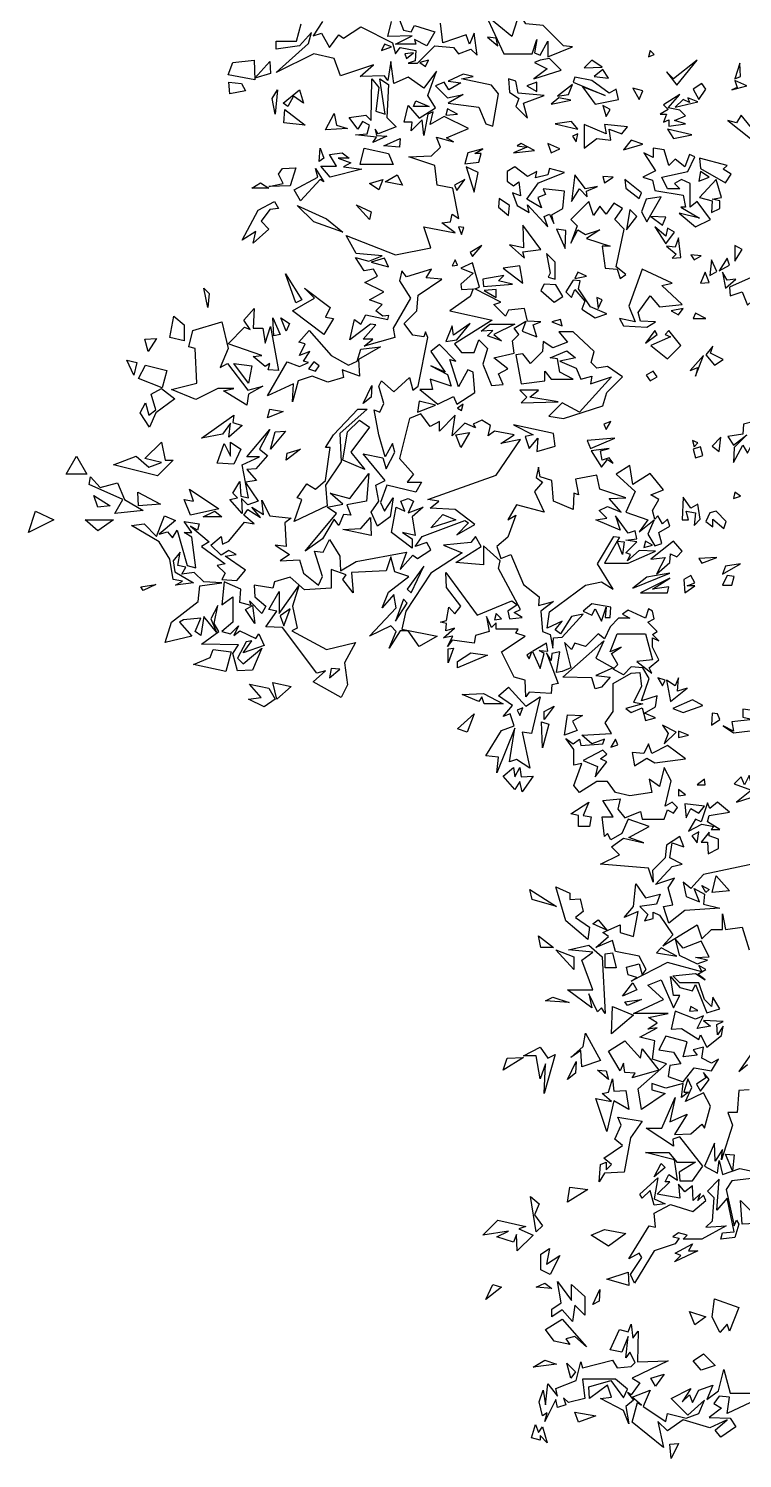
# Model space of a CAD drawing. Header units: millimetres. Extents: x -1920 to 1916, y -1858 to 1858.
# Drawn here: x -1920 to -1067, y -1539 to 168 of the extents above; entities that cross this region are included whole.
import ezdxf

# ---------------------------------------------------------------- set-up
doc = ezdxf.new("R2010")
doc.units = ezdxf.units.MM
doc.layers.add('ALMOND-DRAW-PROFILE', color=7, linetype='Continuous', lineweight=25)

msp = doc.modelspace()

# ---------------------------------------------------------------- linework, layer by layer
at = {"layer": 'ALMOND-DRAW-PROFILE'}
for points in [[(-1299.1, 134.4), (-1270, 146.6), (-1280.4, 147.5), (-1304.8, 171.9), (-1325.4, 173.8), (-1334.8, 188.8), (-1341.4, 184.1), (-1335.8, 178.5), (-1342.3, 158.8), (-1373.3, 184.1), (-1351.7, 138.2), (-1317.9, 138.2), (-1312.3, 155.1), (-1315.1, 139.1), (-1308.5, 136.3), (-1299.1, 153.2)], [(-1359.2, 147.5), (-1361.1, 156.9), (-1371.4, 157.9)], [(-1498.1, 141.9), (-1485.9, 146.6), (-1494.4, 149.4)], [(-1468.1, 132.5), (-1459.7, 139.1), (-1470, 138.2)], [(-1179, 134.4), (-1172.4, 137.2), (-1177.1, 141.9)], [(-1649.3, 107.2), (-1681.2, 112.8), (-1675.6, 127.8), (-1650.2, 130.6)], [(-1649.3, 109.1), (-1631.4, 128.8), (-1630.5, 114.7)], [(-1445.6, 123.1), (-1441.8, 130.6), (-1452.1, 127.8)], [(-1316, 108.1), (-1283.2, 118.4), (-1297.3, 132.5), (-1308.5, 130.6), (-1315.1, 127.8), (-1300.1, 120.3)], [(-1256, 121.3), (-1234.4, 122.2), (-1246.6, 130.6)], [(-1145.2, 100.6), (-1120.8, 130.6), (-1149, 108.1), (-1157.4, 116.6)], [(-1075.7, 108.1), (-1069.2, 110.9), (-1070.1, 126.9)], [(-1679.3, 90.3), (-1680.3, 104.4), (-1665.2, 102.5), (-1660.5, 94)], [(-1508.5, 32.1), (-1503.8, 38.7), (-1529.1, 41.5), (-1515, 42.4), (-1512.2, 52.7), (-1520.7, 57.4), (-1526.3, 48), (-1536.6, 62.1), (-1516.9, 64.9), (-1510.3, 58.4), (-1509.4, 108.1), (-1501, 97.8), (-1504.7, 69.6), (-1493.5, 65.9), (-1500, 108.1), (-1489.7, 101.5), (-1491.6, 62.1), (-1480.3, 50.9), (-1501.9, 42.4), (-1505.7, 48), (-1503.8, 40.5), (-1491.6, 39.6)], [(-1364.9, 51.8), (-1358.3, 90.3), (-1366.7, 100.6), (-1402.4, 108.1), (-1388.3, 110.9), (-1400.5, 113.7), (-1418.4, 105.3), (-1403.3, 103.4), (-1417.4, 95), (-1423.1, 104.4), (-1433.4, 99.7), (-1419.3, 85.6), (-1400.5, 89.3), (-1418.4, 79), (-1381.7, 74.3), (-1373.3, 54.6)], [(-1323.5, 61.2), (-1328.2, 79), (-1303.8, 88.4), (-1334.8, 91.2), (-1337.6, 105.3), (-1346.1, 108.1), (-1345.1, 92.2), (-1333.9, 84.6), (-1337.6, 75.3)], [(-1312.3, 93.1), (-1312.3, 104.4), (-1324.5, 99.7)], [(-1242.8, 78.1), (-1214.7, 83.7), (-1217.5, 95.9), (-1225.9, 91.2), (-1246.6, 106.2), (-1267.2, 110), (-1269.1, 104.4), (-1230.6, 88.4), (-1257.8, 98.7)], [(-1243.8, 110.9), (-1226.9, 109.1), (-1233.4, 119.4)], [(-1118.9, 83.7), (-1110.5, 95.9), (-1115.2, 102.5), (-1125.5, 95.9)], [(-1079.5, 95), (-1061.7, 99.7), (-1075.7, 106.2), (-1072.9, 97.8)], [(-1624.9, 65.9), (-1628.6, 84.6), (-1622.1, 95)], [(-1609.8, 75.3), (-1615.5, 79), (-1595.8, 95), (-1591.1, 79), (-1603.3, 87.5)], [(-1295.4, 78.1), (-1271.9, 82.8), (-1286, 85.6)], [(-1287.9, 87.5), (-1274.7, 89.3), (-1270, 101.5)], [(-1190.3, 83.7), (-1185.6, 94), (-1197.8, 96.9)], [(-1154.6, 51.8), (-1134.9, 54.6), (-1148, 58.4), (-1134.9, 64), (-1141.4, 70.6), (-1155.5, 73.4), (-1141.4, 89.3), (-1161.2, 77.1), (-1155.5, 71.5), (-1164.9, 65.9), (-1157.4, 65.9), (-1161.2, 56.5), (-1154.6, 59.3)], [(-1147.1, 74.3), (-1119.9, 80.9), (-1132.1, 85.6), (-1130.2, 80), (-1137.7, 83.7)], [(-1589.2, 52.7), (-1614.5, 55.5), (-1613.6, 71.5)], [(-1459.7, 75.3), (-1456.8, 81.8), (-1440.9, 75.3)], [(-1421.2, 64.9), (-1407.1, 65.9), (-1419.3, 72.4)], [(-1229.7, 63.1), (-1225, 71.5), (-1233.4, 76.2)], [(-1538.5, 49), (-1564.8, 47.1), (-1554.5, 66.8), (-1551.7, 52.7)], [(-1263.5, 48), (-1271, 57.4), (-1290.7, 54.6)], [(-1256, 25.5), (-1240.9, 36.8), (-1224, 34.9), (-1225.9, 48), (-1210.9, 42.4), (-1204.3, 50.9), (-1231.6, 53.7), (-1229.7, 42.4), (-1256, 53.7)], [(-1057, 36.8), (-1052.3, 45.2), (-1068.2, 64.9), (-1073.9, 55.5), (-1084.2, 58.4)], [(-1476.6, 26.5), (-1495.3, 28.3), (-1475.6, 36.8)], [(-1265.4, 33), (-1263.5, 42.4), (-1270, 39.6)], [(-1209, 23.6), (-1185.6, 30.2), (-1199.6, 34.9)], [(-1149, 36.8), (-1127.4, 41.5), (-1156.5, 48)], [(-1572.3, 9.6), (-1571.4, 25.5), (-1566.7, 13.3)], [(-1559.2, -9.2), (-1570.4, 3.9), (-1551.7, 3.9), (-1560.1, 18), (-1545.1, 19.9), (-1536.6, 13.3), (-1549.8, 13.3), (-1534.8, 7.7), (-1543.2, 3), (-1521.6, 0.2)], [(-1484.1, 5.8), (-1523.5, 5.8), (-1518.8, 25.5), (-1489.7, 18.9)], [(-1398.6, 6.7), (-1381.7, 8.6), (-1378.9, 18.9), (-1386.4, 18.9), (-1377.1, 24.6), (-1394.9, 19.9)], [(-1340.4, 19.9), (-1315.1, 22.7), (-1331.1, 31.1), (-1335.8, 28.3), (-1324.5, 26.5)], [(-1295.4, 19.9), (-1285.1, 24.6), (-1299.1, 31.1)], [(-1122.7, -68.4), (-1104.8, -59.9), (-1120.8, -38.3), (-1129.2, -44.9), (-1129.2, -16.7), (-1139.6, -12), (-1148, -16.7), (-1141.4, -23.3), (-1156.5, -23.3), (-1163, -9.2), (-1132.1, -2.6), (-1123.6, 15.2), (-1130.2, 18), (-1135.8, 3), (-1147.1, 12.4), (-1154.6, 4.9), (-1160.2, 23.6), (-1173.4, 25.5), (-1173.4, 14.2), (-1184.6, 19.9), (-1170.5, -1.7), (-1185.6, -9.2), (-1174.3, -13), (-1171.5, -25.2), (-1137.7, -30.8), (-1134.9, -44.9), (-1140.5, -44.9), (-1118, -58), (-1142.4, -52.4)], [(-1632.4, -20.5), (-1615.5, -16.7), (-1621.1, -5.5), (-1616.4, 1.1), (-1600.5, 2), (-1607, -19.5)], [(-1594.8, -37.4), (-1602.3, -24.2), (-1574.2, -9.2), (-1577, 1.1), (-1566.7, -14.9), (-1571.4, -12)], [(-1387.4, -27.1), (-1382.7, -3.6), (-1396.8, 3)], [(-1292.2, -64.6), (-1294.5, -54.3), (-1281.3, -46.8), (-1279.4, -26.1), (-1304.8, -23.3), (-1302, -29.9), (-1311.3, -33.6), (-1306.7, -45.8), (-1324.5, -35.5), (-1310.4, -15.8), (-1279.4, -3.6), (-1297.3, 1.1), (-1299.1, -6.4), (-1314.2, -10.2), (-1312.3, -2.6), (-1323.5, -8.3), (-1338.6, 3), (-1348, -2.6), (-1348, -13.9), (-1340.4, -19.5), (-1333.9, -14.9), (-1332, -31.7), (-1341.4, -28), (-1335.8, -43), (-1321.7, -51.5), (-1323.5, -42.1), (-1299.1, -68.4), (-1303.8, -56.2), (-1297.3, -53.3)], [(-1087, -15.8), (-1080.4, -5.5), (-1089.8, 0.2), (-1085.1, 4.9), (-1118, 13.3), (-1117, 1.1)], [(-1653, -22.4), (-1642.7, -15.8), (-1632.4, -22.4)], [(-1501, -24.2), (-1512.2, -16.7), (-1496.3, -12)], [(-1472.8, -18.6), (-1493.5, -14.9), (-1479.4, -6.4)], [(-1408, -25.2), (-1398.6, -12), (-1410.8, -18.6)], [(-1271, -38.3), (-1261.6, -23.3), (-1252.2, -32.7), (-1253.1, -26.1), (-1240, -20.5), (-1254.1, -23.3), (-1267.2, -6.4)], [(-1231.6, -15.8), (-1221.2, -9.2), (-1233.4, -8.3)], [(-1190.3, -34.6), (-1187.4, -28), (-1207.2, -12), (-1206.2, -22.4)], [(-1118.9, -13.9), (-1106.7, -9.2), (-1117, -2.6)], [(-1103.9, -51.5), (-1093.6, -46.8), (-1093.6, -37.4), (-1103, -35.5), (-1091.7, -33.6), (-1098.3, -12), (-1118, -33.6), (-1103, -37.4)], [(-1180.9, -62.7), (-1164, -32.7), (-1181.8, -35.5), (-1187.4, -50.5)], [(-1651.2, -88.1), (-1648.3, -74), (-1664.3, -84.3), (-1645.5, -48.6), (-1625.8, -38.3), (-1621.1, -46.8), (-1631.4, -47.7), (-1641.8, -61.8), (-1632.4, -71.2)], [(-1544.1, -74.9), (-1578.9, -62.7), (-1598.6, -43), (-1563.9, -59)], [(-1512.2, -59.9), (-1528.2, -42.1), (-1510.3, -50.5)], [(-1346.1, -55.2), (-1345.1, -43), (-1357.3, -34.6), (-1358.3, -44.9)], [(-1212.8, -130.3), (-1206.2, -125.6), (-1217.5, -116.2), (-1208.1, -71.2), (-1219.4, -59.9), (-1210, -46.8), (-1220.3, -40.2), (-1229.7, -53.3), (-1237.2, -44), (-1244.7, -55.2), (-1250.3, -38.3), (-1271.9, -59.9), (-1264.4, -67.4), (-1271.9, -88.1), (-1263.5, -72.1), (-1254.1, -77.7), (-1237.2, -72.1), (-1253.1, -82.4), (-1225, -91.8), (-1234.4, -91.8), (-1230.6, -118.1), (-1216.5, -119)], [(-1205.3, -72.1), (-1193.1, -56.2), (-1201.5, -47.7)], [(-1327.3, -105.9), (-1329.2, -98.4), (-1307.6, -95.6), (-1329.2, -66.5), (-1328.2, -93.7), (-1345.1, -89.9)], [(-1162.1, -66.5), (-1158.3, -57.1), (-1176.2, -56.2)], [(-1402.4, -77.7), (-1399.6, -69.3), (-1406.2, -68.4)], [(-1289.1, -71.4), (-1278.5, -94.6), (-1277.6, -73.1)], [(-1158.3, -89), (-1148, -74.9), (-1156.5, -70.2), (-1158.3, -79.6), (-1171.5, -68.4)], [(-1150.8, -105.9), (-1140.5, -105), (-1143.3, -81.5), (-1147.1, -92.8), (-1157.4, -91.8), (-1146.1, -101.2)], [(-1389.3, -104), (-1378, -90.9), (-1392.1, -99.3)], [(-1298.9, -128.5), (-1290.7, -131.2), (-1290.7, -110.6), (-1301, -100.3), (-1296.3, -123.7)], [(-1124.5, -107.8), (-1116.1, -103.1), (-1128.3, -102.1)], [(-1075.7, -109.7), (-1067.3, -95.6), (-1075.7, -90.9)], [(-1510.3, -110.6), (-1489.7, -116.2), (-1494.4, -105.9)], [(-1366.7, -258), (-1352.6, -257), (-1358.3, -243.9), (-1347, -238.3), (-1363.9, -225.1), (-1339.5, -219.5), (-1341.4, -204.5), (-1333.9, -197), (-1339.5, -189.4), (-1325.4, -181), (-1330.1, -193.2), (-1312.3, -199.8), (-1317, -185.7), (-1307.6, -181.9), (-1323.5, -181), (-1327.3, -166), (-1346.1, -167.9), (-1349.8, -175.4), (-1363.9, -161.3), (-1355.5, -158.5), (-1386.4, -142.5), (-1380.8, -140.6), (-1389.3, -111.5), (-1403.3, -118.1), (-1388.3, -123.7), (-1403.3, -136.9), (-1402.4, -143.5), (-1388.3, -142.5), (-1392.1, -151.9), (-1416.5, -168.8), (-1365.8, -180.1), (-1410.8, -208.2), (-1402.4, -218.5), (-1387.4, -218.5), (-1381.7, -203.5), (-1371.4, -213.9), (-1377.1, -232.6)], [(-1413.7, -115.3), (-1407.1, -114.4), (-1409.9, -107.8)], [(-1329.2, -135.9), (-1332.9, -115.3), (-1352.6, -118.1)], [(-1180.9, -188.5), (-1170.5, -181.9), (-1188.4, -181), (-1191.2, -170.7), (-1177.1, -151), (-1165.8, -164.1), (-1138.6, -161.3), (-1163, -138.8), (-1150.8, -135.9), (-1186.5, -119), (-1202.5, -163.2), (-1194.9, -181.9), (-1213.7, -178.2), (-1209, -186.6)], [(-1105.8, -126.6), (-1097.3, -121.9), (-1103.9, -107.8)], [(-1094.5, -120.9), (-1082.3, -114.4), (-1085.1, -105.9)], [(-1060.7, -162.2), (-1036.3, -139.7), (-1036.3, -145.3), (-1014.7, -131.2), (-1027.9, -127.5), (-1020.4, -121.9), (-1025, -117.2), (-1045.7, -135.9), (-1041.9, -122.8), (-1082.3, -140.6), (-1081.4, -151), (-1067.3, -146.3)], [(-1600.5, -159.4), (-1612.7, -124.7), (-1593, -155.7)], [(-1376.1, -139.7), (-1341.4, -136.9), (-1358.3, -133.1), (-1351.7, -126.6), (-1377.1, -131.2)], [(-1242.8, -177.2), (-1228.7, -172.6), (-1248.5, -164.1), (-1262.5, -142.5), (-1260.7, -133.1), (-1269.1, -132.2), (-1277.6, -146.3), (-1271, -152.8), (-1267.2, -143.5), (-1255, -157.5), (-1258.8, -166.9)], [(-1267.2, -130.3), (-1253.1, -127.5), (-1263.5, -122.8)], [(-1117, -135.9), (-1106.7, -135), (-1111.4, -122.8)], [(-1087, -141.6), (-1074.8, -131.2), (-1085.1, -132.2), (-1090.8, -122.8)], [(-1705.6, -165), (-1710.3, -141.6), (-1703.7, -148.1)], [(-1566.7, -197), (-1604.2, -168.8), (-1577.9, -153.8), (-1590.1, -141.6), (-1559.2, -165), (-1564.8, -176.3), (-1555.4, -178.2)], [(-1361.1, -152.8), (-1361.1, -143.5), (-1375.2, -144.4)], [(-1303.5, -136.9), (-1307.6, -144.4), (-1291.6, -158.5), (-1281.3, -151.9), (-1289.8, -137.8)], [(-1239.1, -166), (-1234.4, -155.7), (-1240.9, -152.8)], [(-1621.1, -240.1), (-1633.3, -239.2), (-1631.4, -231.7), (-1637.1, -235.4), (-1651.2, -223.2), (-1640.8, -222.3), (-1681.2, -208.2), (-1661.5, -188.5), (-1654.9, -191.3), (-1662.4, -180.1), (-1650.2, -166), (-1651.2, -189.4), (-1639.9, -189.4), (-1637.1, -207.3), (-1630.5, -187.6)], [(-1143.3, -173.5), (-1137.7, -166), (-1151.8, -168.8)], [(-1733.8, -204.5), (-1750.7, -200.7), (-1746, -175.4), (-1733.8, -185.7)], [(-1658.7, -281.4), (-1686.8, -264.5), (-1674.6, -261.7), (-1693.4, -261.7), (-1719.7, -274.9), (-1748.8, -262.7), (-1718.7, -255.2), (-1720.6, -213.9), (-1728.1, -212), (-1723.4, -192.3), (-1688.7, -181.9), (-1681.2, -213.9), (-1690.6, -236.4), (-1682.1, -231.7), (-1657.7, -263.6), (-1639.9, -258.9), (-1656.8, -268.3)], [(-1626.7, -198.8), (-1627.7, -177.2), (-1619.2, -197)], [(-1611.7, -193.2), (-1618.3, -177.2), (-1608, -183.8)], [(-1421.2, -205.4), (-1408, -203.5), (-1392.1, -183.8), (-1411.8, -197.9), (-1413.7, -186.6)], [(-1354.5, -204.5), (-1371.4, -198.8), (-1364.9, -192.3), (-1378.9, -193.2), (-1368.6, -184.8), (-1338.6, -184.8), (-1363.9, -197)], [(-1282.2, -186.6), (-1284.1, -179.1), (-1294.5, -181.9)], [(-1125.5, -178.2), (-1110.5, -178.2), (-1122.7, -171.6)], [(-1776.9, -217.6), (-1780.7, -202.6), (-1766.6, -201.7)], [(-1604.2, -277.7), (-1603.3, -256.1), (-1634.3, -270.2), (-1610.8, -229.8), (-1595.8, -235.4), (-1585.4, -230.7), (-1591.1, -228.9), (-1583.6, -217.6), (-1595.8, -222.3), (-1589.2, -208.2), (-1596.7, -206.3), (-1584.5, -192.3), (-1558.2, -222.3), (-1537.6, -233.6), (-1527.2, -228.9), (-1522.6, -214.8), (-1499.1, -212), (-1525.4, -227), (-1524.4, -246.7), (-1545.1, -239.2), (-1543.2, -248.6), (-1562, -254.2), (-1580.7, -246.7), (-1597.6, -252.3)], [(-1280.4, -297.4), (-1233.4, -282.4), (-1228.7, -266.4), (-1210, -247.6), (-1227.8, -235.4), (-1240.9, -237.3), (-1247.5, -230.7), (-1243.8, -217.6), (-1269.1, -194.1), (-1286, -194.1), (-1275.7, -206.3), (-1293.5, -212.9), (-1304.8, -205.4), (-1305.7, -217.6), (-1319.8, -231.7), (-1329.2, -220.4), (-1337.6, -221.4), (-1331.1, -256.1), (-1302.9, -252.3), (-1302.9, -241.1), (-1295.4, -250.5), (-1269.1, -250.5), (-1285.1, -242), (-1287.9, -226.1), (-1296.3, -225.1), (-1276.6, -216.7), (-1266.3, -225.1), (-1285.1, -228.9), (-1265.4, -237.3), (-1259.7, -250.5), (-1246.6, -246.7), (-1248.5, -256.1), (-1223.1, -247.6), (-1261.6, -289.9), (-1282.2, -278.6), (-1298.2, -294.6)], [(-1182.7, -207.3), (-1168.7, -197), (-1171.5, -192.3)], [(-1156.5, -226.1), (-1140.5, -210.1), (-1154.6, -192.3), (-1159.3, -197), (-1152.7, -199.8), (-1176.2, -210.1)], [(-1430.6, -280.5), (-1411.8, -271.1), (-1408, -280.5), (-1386.4, -266.4), (-1388.3, -242), (-1394.9, -239.2), (-1406.2, -259.8), (-1416.5, -227), (-1409, -228.9), (-1428.7, -209.2), (-1439, -217.6), (-1422.1, -242), (-1439, -234.5), (-1419.3, -244.8), (-1414.6, -258.9), (-1439.9, -250.5), (-1437.1, -262.7), (-1452.1, -262.7)], [(-1100.1, -233.6), (-1089.8, -227), (-1104.8, -219.5), (-1102, -211), (-1110.5, -221.4)], [(-1793.8, -245.8), (-1802.3, -227.9), (-1790.1, -230.7)], [(-1760, -260.8), (-1788.2, -249.5), (-1779.8, -233.6), (-1754.4, -240.1)], [(-1656.8, -255.2), (-1674.6, -231.7), (-1653, -234.5)], [(-1577, -241.1), (-1572.3, -234.5), (-1578.9, -229.8), (-1585.4, -238.3)], [(-1122.7, -246.7), (-1113.3, -222.3), (-1129.2, -240.1), (-1119.9, -236.4)], [(-1177.1, -252.3), (-1168.7, -247.6), (-1173.4, -241.1), (-1181.8, -245.8)], [(-1775.1, -307.7), (-1786.3, -290.8), (-1779.8, -278.6), (-1776, -293.6), (-1767.5, -287.1), (-1773.2, -268.3), (-1761, -261.7), (-1745, -273.9), (-1767.5, -290.8)], [(-1519.7, -279.6), (-1509.4, -258), (-1510.3, -272.1)], [(-1331.1, -278.6), (-1286.9, -277.7), (-1320.7, -272.1), (-1310.4, -263.6), (-1332.9, -263.6), (-1324.5, -272.1)], [(-1634.3, -296.5), (-1631.4, -286.1), (-1615.5, -288.9)], [(-1602.3, -420.4), (-1593, -394.1), (-1598.6, -392.2), (-1587.3, -375.3), (-1577, -381.9), (-1564.8, -371.6), (-1559.2, -332.1), (-1564.8, -332.1), (-1555.4, -317.1), (-1526.3, -286.1), (-1515, -286.1), (-1547.9, -315.2), (-1546, -349), (-1564.8, -377.2), (-1562.9, -401.6)], [(-1455, -289.9), (-1433.4, -281.4), (-1453.1, -276.7)], [(-1402.4, -288), (-1400.5, -280.5), (-1407.1, -285.2)], [(-1713.1, -320.9), (-1674.6, -293.6), (-1675.6, -302.1), (-1664.3, -305.8), (-1680.3, -319.9), (-1678.4, -303), (-1687.8, -316.2)], [(-1517.9, -358.4), (-1544.1, -347.1), (-1538.5, -313.4), (-1524.4, -299.3), (-1512.2, -307.7), (-1534.8, -337.8)], [(-1312.3, -336.8), (-1290.7, -330.3), (-1292.6, -315.2), (-1340.4, -304.9), (-1317, -317.1), (-1326.4, -319), (-1321.7, -333.1), (-1311.3, -320.9)], [(-1229.7, -310.5), (-1224, -301.2), (-1232.5, -304)], [(-1077.6, -350), (-1066.3, -329.3), (-1060.7, -338.7), (-1051.3, -319.9), (-1049.5, -329.3), (-1035.4, -322.7), (-1038.2, -312.4), (-1056, -305.8), (-1053.2, -301.2), (-1065.4, -304), (-1066.3, -316.2), (-1084.2, -319), (-1077.6, -329.3), (-1061.7, -317.1), (-1076.7, -332.1)], [(-1660.4, -373.4), (-1664.3, -352.8), (-1643.6, -343.4), (-1658.7, -343.4), (-1631.4, -310.5), (-1643.6, -334), (-1634.3, -341.5), (-1648.3, -357.5), (-1658.7, -358.4), (-1647.4, -371.6)], [(-1630.5, -334), (-1624.9, -313.4), (-1612.7, -312.4)], [(-1403.3, -332.1), (-1409, -317.1), (-1393, -314.3)], [(-1248.5, -333.1), (-1219.4, -320.9), (-1252.2, -323.7)], [(-1124.5, -331.2), (-1119.9, -326.5), (-1126.4, -323.7)], [(-1094.5, -336.8), (-1092.6, -319.9), (-1103, -330.3)], [(-1765.7, -365.9), (-1818.2, -352.8), (-1791, -342.5), (-1776, -355.6), (-1761, -350), (-1780.7, -345.3), (-1761, -325.6), (-1756.3, -347.1), (-1746.9, -347.1)], [(-1694.3, -350.9), (-1685.9, -327.4), (-1678.4, -342.5), (-1678.4, -325.6), (-1666.2, -334), (-1674.6, -351.8)], [(-1611.7, -347.1), (-1610.8, -338.7), (-1594.8, -334)], [(-1235.3, -355.6), (-1227.8, -346.2), (-1221.2, -350.9), (-1225.9, -344.3), (-1234.4, -347.1), (-1236.3, -335.9), (-1225.9, -333.1), (-1247.5, -335.9)], [(-1122.7, -344.3), (-1114.2, -341.5), (-1117, -331.2), (-1125.5, -334)], [(-1874.6, -364), (-1862.4, -342.5), (-1850.2, -364)], [(-1293.5, -571.5), (-1292.6, -559.3), (-1282.2, -558.4), (-1256.9, -531.1), (-1271, -533.9), (-1284.1, -554.6), (-1290.7, -549.9), (-1282.2, -539.6), (-1300.1, -548), (-1297.3, -528.3), (-1254.1, -496.4), (-1235.3, -492.6), (-1221.2, -501.1), (-1240, -471.1), (-1220.3, -438.2), (-1213.7, -439.1), (-1216.4, -443.8), (-1208.1, -444.8), (-1210, -459.8), (-1216.5, -443.9), (-1231.6, -470.1), (-1203.4, -470.1), (-1170.5, -456), (-1190.3, -455.1), (-1204.3, -467.3), (-1200.6, -459.8), (-1206.2, -457.9), (-1193.1, -444.8), (-1206.2, -442.9), (-1193.1, -441), (-1194.9, -431.6), (-1203.4, -434.4), (-1218.4, -413.8), (-1212.8, -430.7), (-1241.9, -418.5), (-1228.7, -416.6), (-1238.1, -407.2), (-1227.8, -402.5), (-1211.8, -409.1), (-1225.9, -393.1), (-1206.2, -392.2), (-1237.2, -381.9), (-1240.9, -365), (-1266.3, -369.7), (-1262.5, -388.4), (-1268.2, -386.6), (-1269.1, -406.3), (-1292.6, -396), (-1294.5, -371.6), (-1308.5, -366.9), (-1310.4, -355.6), (-1313.2, -367.8), (-1305.7, -373.4), (-1315.1, -384.7), (-1303.8, -409.1), (-1336.7, -400.7), (-1347, -418.5), (-1337.6, -412.9), (-1347, -439.1), (-1360.2, -450.4), (-1355.5, -464.5), (-1343.3, -459.8), (-1328.2, -495.5), (-1309.5, -510.5), (-1310.4, -520.8), (-1292.6, -516.1), (-1307.6, -527.4), (-1305.7, -551.8), (-1296.3, -555.5)], [(-1171.5, -449.5), (-1163, -446.6), (-1166.8, -433.5), (-1153.6, -426), (-1156.5, -417.5), (-1162.1, -423.2), (-1167.7, -413.8), (-1171.5, -417.5), (-1174.3, -407.2), (-1166.8, -394.1), (-1176.2, -388.4), (-1161.2, -382.8), (-1177.1, -363.1), (-1197.8, -376.2), (-1201.5, -353.7), (-1217.5, -364), (-1194.9, -384.7), (-1206.2, -409.1), (-1179.9, -418.5), (-1190.3, -432.6), (-1172.4, -418.5), (-1179.9, -435.4)], [(-1816.4, -411), (-1807, -394.1), (-1847.3, -376.2), (-1845.5, -366.9), (-1834.2, -380), (-1813.5, -374.4), (-1805.1, -394.1), (-1782.6, -407.2)], [(-1664.3, -411), (-1679.3, -394.1), (-1669.9, -392.2), (-1675.6, -386.6), (-1667.1, -372.5), (-1666.2, -390.3), (-1656.8, -392.2), (-1660.3, -373.8), (-1645.5, -396), (-1657.7, -400.7), (-1665.2, -393.1)], [(-1589.2, -456), (-1551.7, -411), (-1562.9, -403.5), (-1544.1, -399.7), (-1559.2, -386.6), (-1535.7, -393.1), (-1513.2, -363.1), (-1516, -396), (-1539.4, -400.7), (-1534.8, -412.9), (-1543.2, -411.9), (-1548.8, -425.1), (-1554.5, -417.5), (-1568.5, -441)], [(-1837, -403.5), (-1841.7, -389.4), (-1822, -401.6)], [(-1788.2, -401.6), (-1789.1, -385.6), (-1761.9, -399.7)], [(-1726.2, -412.9), (-1733.8, -394.1), (-1722.5, -396), (-1727.2, -381.9), (-1692.5, -405.3)], [(-1124.5, -425.1), (-1117.3, -417.8), (-1119.9, -399.7), (-1128.3, -404.4), (-1137.7, -391.3), (-1138.6, -418.5), (-1131.1, -418.5), (-1133.9, -408.2), (-1122.7, -410)], [(-1077.6, -393.1), (-1069.2, -390.3), (-1075.7, -385.6)], [(-1919.6, -433.5), (-1911.2, -408.2), (-1889.6, -418.5)], [(-1711.2, -414.7), (-1697.1, -408.2), (-1688.7, -414.7)], [(-1461.5, -452.3), (-1485.9, -433.5), (-1480.3, -403.5), (-1470, -408.2), (-1474.7, -396), (-1466.2, -393.1), (-1459.7, -396), (-1466.2, -410), (-1448.4, -403.5), (-1461.5, -414.7), (-1457.8, -437.3), (-1472.8, -433.5), (-1461.5, -441)], [(-1088.9, -428.8), (-1086.1, -420.4), (-1098.3, -408.2), (-1105.8, -410), (-1110.5, -420.4), (-1102, -426.9), (-1102, -417.5)], [(-1837, -431.6), (-1852, -418.5), (-1818.2, -418.5)], [(-1510.3, -437.3), (-1544.1, -429.8), (-1522.6, -428.8), (-1511.3, -415.7)], [(-1439, -427.9), (-1424.9, -411.9), (-1409, -418.5)], [(-1184.6, -451.3), (-1174.3, -448.5), (-1182.7, -443.8)], [(-1169.6, -483.3), (-1153.6, -469.2), (-1152.7, -458.9), (-1145.2, -462.6), (-1138.6, -456), (-1149, -443.8), (-1176.2, -465.4), (-1159.3, -463.5)], [(-1462.5, -505.8), (-1447.5, -473.9), (-1467.2, -501.1)], [(-1115.2, -470.1), (-1097.3, -463.5), (-1118.9, -464.5)], [(-1090.8, -483.3), (-1069.2, -471.1), (-1087, -473.9)], [(-1197.8, -500.2), (-1153.6, -482.3), (-1180.9, -487)], [(-1188.4, -505.8), (-1156.5, -505.8), (-1154.6, -498.3), (-1174.3, -501.1), (-1153.6, -488)], [(-1135.8, -505.8), (-1123.6, -497.3), (-1133, -497.3), (-1123.6, -493.6), (-1128.3, -485.1), (-1136.8, -489.8)], [(-1090.8, -496.4), (-1079.5, -496.4), (-1076.7, -486.1), (-1085.1, -485.1)], [(-1782.6, -503), (-1785.4, -498.3), (-1767.5, -495.5)], [(-1546, -630.6), (-1579.8, -611.9), (-1564.8, -598.7), (-1575.1, -601.5), (-1616.4, -547.1), (-1636.1, -546.1), (-1623, -527.4), (-1632.4, -525.5), (-1620.2, -503.9), (-1620.2, -530.2), (-1596.7, -497.3), (-1604.2, -521.7), (-1598.6, -548), (-1605.2, -550.8), (-1563.9, -573.4), (-1529.1, -564.9), (-1542.3, -589.3), (-1538.5, -615.6)], [(-1649.3, -542.4), (-1660.5, -525.5), (-1652.1, -520.8)], [(-1614.5, -545.2), (-1607, -524.6), (-1619.2, -533)], [(-1481.2, -539.6), (-1467.2, -518), (-1471.9, -513.3)], [(-1235.3, -539.6), (-1229.7, -522.7), (-1230.6, -534.9), (-1225, -534.9), (-1224, -522.7), (-1246.6, -518.9), (-1256.9, -527.4), (-1246.6, -532.1), (-1242.8, -524.6)], [(-1363, -537.7), (-1354.5, -536.8), (-1361.1, -530.2)], [(-1232.5, -562.8), (-1241.9, -583.7), (-1221.2, -595), (-1241.9, -604.3), (-1225, -606.2), (-1235.3, -618.4), (-1242.8, -620.3), (-1246.6, -607.2), (-1281.3, -606.2)], [(-1684, -599.7), (-1722.5, -591.2), (-1702.8, -582.8), (-1699, -573.4), (-1677.4, -576.2)], [(-1418.4, -589.3), (-1418.4, -572.4), (-1411.8, -571.5)], [(-1407.1, -595), (-1407.1, -587.5), (-1391.1, -577.1), (-1371.4, -579.9)], [(-1318.3, -576.2), (-1324.5, -579.9), (-1321.7, -584.6)], [(-1317.6, -575.8), (-1308.5, -595.9), (-1303.8, -578.1), (-1309.5, -574.3), (-1299.1, -575.2), (-1301, -565.9)], [(-1560.1, -607.2), (-1547.9, -596.8), (-1558.2, -595.9)], [(-1638, -641.9), (-1656.8, -632.5), (-1641.8, -630.6), (-1655.8, -614.7), (-1632.4, -619.4), (-1624.9, -632.5)], [(-1623, -632.5), (-1627.7, -612.8), (-1606.1, -617.5)], [(-1162.1, -616.6), (-1159.3, -610), (-1167.7, -607.2)], [(-1152.7, -635.3), (-1133, -619.4), (-1144.3, -623.1), (-1143.3, -607.2), (-1147.1, -616.6), (-1157.4, -610)], [(-1375.2, -638.1), (-1378, -629.7), (-1381.7, -635.3), (-1401.5, -626.9), (-1376.1, -625.9), (-1352.6, -638.1)], [(-1360.2, -720.7), (-1358.3, -702), (-1373.3, -700.1), (-1354.5, -670.1), (-1339.5, -664.4), (-1344.2, -650.3), (-1352.6, -653.2), (-1341.4, -640), (-1358.3, -628.8), (-1346.1, -618.4), (-1325.4, -641), (-1308.5, -629.7), (-1318.9, -673.8), (-1330.1, -671.9), (-1320.7, -715.1), (-1336.7, -704.8), (-1345.1, -707.6), (-1338.6, -667.2)], [(-1332.9, -652.2), (-1329.2, -642.8), (-1335.8, -645.6)], [(-1303.8, -656.9), (-1303.8, -647.5), (-1291.6, -641)], [(-1137.7, -648.5), (-1114.2, -640), (-1126.4, -633.4), (-1149.9, -643.8)], [(-1077.6, -672.9), (-1047.6, -669.1), (-1044.8, -647.5), (-1066.3, -644.7), (-1066.3, -654.1), (-1054.1, -656.9), (-1079.5, -659.7), (-1077.6, -671), (-1089.8, -664.4)], [(-1395.8, -671.9), (-1407.1, -668.2), (-1387.4, -650.3)], [(-1305.7, -690.7), (-1306.7, -659.7), (-1298.2, -662.5)], [(-1279.4, -675.7), (-1275.7, -651.3), (-1257.8, -652.2), (-1270, -658.8), (-1264.4, -670.1)], [(-1160.2, -686), (-1146.1, -671.9), (-1162.1, -663.5), (-1155.5, -673.8)], [(-1103.9, -663.5), (-1093.6, -656.9), (-1096.4, -650.3), (-1103, -649.4)], [(-1224, -689.8), (-1215.6, -687), (-1218.4, -680.4)], [(-1143.3, -678.5), (-1131.1, -675.7), (-1143.3, -671)], [(-1242.8, -725.4), (-1228.7, -707.6), (-1236.3, -703.8), (-1228.7, -698.2), (-1233.4, -693.5), (-1256.9, -705.7), (-1240, -713.2)], [(-1195.9, -712.3), (-1180.9, -702.9), (-1171.5, -708.5), (-1134.9, -703.8), (-1156.5, -687.9), (-1175.2, -697.3), (-1179, -686), (-1184.6, -697.3), (-1198.7, -696.3)], [(-1330.1, -743.3), (-1332.9, -731.1), (-1338.6, -740.5), (-1352.6, -724.5), (-1340.4, -714.2), (-1338.6, -725.4), (-1332.9, -714.2), (-1331.1, -725.4), (-1317, -724.5)], [(-1120.8, -734.8), (-1111.4, -734.8), (-1112.3, -728.3)], [(-1047.6, -747.3), (-1044.8, -741.4), (-1029.7, -733.9), (-1036.3, -719.8), (-1041.9, -729.2), (-1048.5, -726.4), (-1053.2, -744.2), (-1058.8, -723.6), (-1064.5, -734.8), (-1068.2, -725.4), (-1076.7, -733.9), (-1056, -741.4), (-1073.9, -755.5)], [(-1143.3, -748), (-1134.9, -747), (-1143.3, -740.5)], [(-1262.5, -784.6), (-1262.5, -771.4), (-1271.9, -769.6), (-1250.3, -755.5), (-1256.9, -771.4), (-1247.5, -773.3), (-1249.4, -784.6)], [(-1133.9, -774.3), (-1128.3, -763), (-1118.9, -768.6), (-1112.3, -760.2), (-1135.8, -757.4)], [(-1104.1, -788.3), (-1093.6, -788.3), (-1108.6, -778.9), (-1106.7, -771.4), (-1082.3, -767.7), (-1096.4, -755.5), (-1105.8, -763), (-1108.6, -756.4), (-1116.1, -778.9), (-1122.7, -776.1), (-1131.1, -790.2), (-1115.2, -781.8), (-1101.1, -784.6)], [(-1120.8, -804.3), (-1118.9, -791.1), (-1127.4, -795.8)], [(-1107.7, -817.4), (-1095.4, -810.9), (-1095.4, -799.6), (-1106.7, -795.8), (-1106.7, -791.6), (-1116.1, -803.3), (-1108.6, -803.3)], [(-1103, -863.4), (-1098.3, -843.7), (-1082.3, -861.5)], [(-1288.8, -880.3), (-1317.9, -871.9), (-1320.7, -859.7)], [(-1251.3, -919.7), (-1277.6, -897.2), (-1289.8, -856.9), (-1272.9, -864.4), (-1272.9, -871.9), (-1260.7, -870.9), (-1256.9, -886), (-1266.3, -893.5), (-1249.4, -904.7)], [(-1110.5, -863.4), (-1115.2, -855), (-1106.7, -859.7)], [(-1228.7, -908.5), (-1245.6, -901), (-1239.1, -896.3)], [(-1307.6, -929.1), (-1310.4, -915.1), (-1292.6, -929.1)], [(-1120.8, -948.8), (-1108.6, -944.2), (-1122.7, -941.3), (-1106.7, -940.4), (-1116.1, -921.6), (-1137.7, -930.1), (-1147.1, -918.8), (-1142.4, -938.5)], [(-1268.2, -955.4), (-1289.8, -931.9), (-1268.2, -940.4)], [(-1230.6, -1008), (-1235.3, -1001.4), (-1240, -1006.1), (-1250.3, -984.5), (-1246.6, -1001.4), (-1275.7, -979.8), (-1245.6, -979.8), (-1258.8, -944.2), (-1245.6, -934.8), (-1274.7, -931.9), (-1250.3, -926.3), (-1234.4, -940.4)], [(-1230.6, -953.5), (-1230.6, -936.6), (-1222.2, -935.7), (-1217.5, -953.5)], [(-1164, -929.6), (-1169.6, -935.7), (-1145.2, -939.5)], [(-1115.2, -958.2), (-1110.5, -955.4), (-1118.9, -950.7)], [(-1210, -987.3), (-1197.8, -971.4), (-1193.1, -979.8)], [(-1273.8, -994.8), (-1302, -993), (-1293.5, -988.3)], [(-1223.1, -1032.4), (-1222.2, -999.5), (-1196.8, -1009.9)], [(-1204.3, -998.6), (-1207.2, -993.9), (-1187.4, -991.1)], [(-1109.5, -1048.3), (-1091.7, -1034.3), (-1089.8, -1023), (-1096.4, -1033.3), (-1097.3, -1021.1), (-1089.8, -1017.4), (-1113.3, -1016.4), (-1104.8, -1023), (-1120.8, -1025.8), (-1113.3, -1010.8), (-1122.7, -1014.6), (-1147.1, -1005.2), (-1151.8, -1026.8), (-1139.6, -1025.8), (-1118.9, -1039), (-1117, -1033.3)], [(-1130.2, -1005.2), (-1119.9, -1004.2), (-1128.3, -999.5)], [(-1258.8, -1071.8), (-1259.7, -1052.1), (-1271.9, -1060.5), (-1256.9, -1047.4), (-1254.1, -1031.5), (-1236.3, -1064.3)], [(-1198.7, -1085), (-1194.9, -1079.3), (-1207.2, -1078.4), (-1209, -1067.1), (-1212.8, -1076.5), (-1226.9, -1053), (-1207.2, -1040.8), (-1188.4, -1061.5), (-1186.5, -1050.2), (-1166.8, -1075.6)], [(-1137.7, -1089.6), (-1124.5, -1072.8), (-1103.9, -1076.5), (-1095.4, -1062.4), (-1103.9, -1067.1), (-1115.2, -1061.5), (-1113.3, -1048.3), (-1125.5, -1051.2), (-1120.8, -1057.7), (-1137.7, -1059.6), (-1133, -1041.8), (-1158.3, -1035.2), (-1166.8, -1051.2), (-1149, -1054), (-1140.5, -1068.1), (-1153.6, -1069.9), (-1155.5, -1083.1)], [(-1303.8, -1103.7), (-1302, -1068.1), (-1308.5, -1085.9), (-1313.2, -1058.7), (-1328.2, -1058.7), (-1308.5, -1048.3), (-1299.1, -1061.5), (-1290.7, -1056.8)], [(-1352.6, -1075.6), (-1348, -1061.5), (-1328.2, -1060.5)], [(-1275.7, -1086.8), (-1265.4, -1065.2), (-1266.3, -1079.3)], [(-1226.9, -1086.8), (-1240, -1075.6), (-1229.7, -1076.5)], [(-1228.7, -1148.8), (-1241.9, -1109.4), (-1223.1, -1113.1), (-1234.4, -1103.7), (-1226.9, -1101.9), (-1222.2, -1085.9), (-1220.3, -1100.9), (-1206.2, -1100), (-1202.5, -1122.5), (-1220.3, -1112.2)], [(-1117, -1100.9), (-1106.7, -1086.8), (-1113.3, -1078.4), (-1110.5, -1085), (-1121.7, -1092.5)], [(-1238.1, -1208.9), (-1236.3, -1188.2), (-1229.7, -1185.4), (-1229.7, -1194.8), (-1223.1, -1188.2), (-1232.5, -1180.7), (-1210, -1165.7), (-1219.4, -1158.2), (-1211.8, -1141.3), (-1215.6, -1131.9), (-1186.5, -1136.6), (-1200.6, -1156.3), (-1208.1, -1197.6), (-1231.6, -1198.5)], [(-1078.6, -1195.7), (-1087, -1176), (-1076.7, -1176.9)], [(-1172.4, -1203.2), (-1164, -1187.3), (-1159.3, -1192)], [(-1172.4, -1237), (-1177.1, -1219.2), (-1186.5, -1228.6), (-1189.3, -1223.9), (-1167.7, -1204.2), (-1172.4, -1229.5), (-1159.3, -1235.1)], [(-1313.2, -1268.9), (-1319.8, -1226.7), (-1309.5, -1235.1), (-1315.1, -1248.3), (-1305.7, -1261.4)], [(-1275.7, -1233.3), (-1272.9, -1215.4), (-1251.3, -1218.2)], [(-1335.8, -1291.5), (-1336.7, -1271.8), (-1340.4, -1281.1), (-1360.2, -1274.6), (-1346.1, -1268), (-1377.1, -1272.7), (-1359.2, -1254.9), (-1325.4, -1262.4), (-1333.9, -1265.2), (-1317, -1272.7)], [(-1226.9, -1285.8), (-1247.5, -1272.7), (-1231.6, -1266.1), (-1206.2, -1270.8)], [(-1296.3, -1319.6), (-1307.6, -1314), (-1307.6, -1295.2), (-1297.3, -1288.7), (-1301, -1307.4), (-1285.1, -1297.1)], [(-1148, -1304.6), (-1140.5, -1297.1), (-1147.1, -1294.3), (-1126.4, -1283), (-1131.1, -1291.5), (-1119.9, -1291.5)], [(-1294.5, -1336.5), (-1313.2, -1334.6), (-1302.9, -1330)], [(-1270, -1375.9), (-1282.2, -1361.9), (-1294.5, -1370.3), (-1294.5, -1360.9), (-1283.2, -1353.4), (-1287.9, -1328.1), (-1271, -1350.6), (-1271, -1331.8), (-1255, -1345.9), (-1255, -1368.4), (-1267.2, -1356.2)], [(-1202.5, -1332.8), (-1228.7, -1325.3), (-1203.4, -1316.8)], [(-1373.3, -1349.7), (-1364.9, -1331.8), (-1354.5, -1334.6)], [(-1245.6, -1355.3), (-1237.2, -1337.5), (-1238.1, -1351.5)], [(-1093.6, -1389.1), (-1103, -1370.3), (-1100.1, -1348.7), (-1071, -1359.1), (-1082.3, -1387.2), (-1085.1, -1378.8)], [(-1123.6, -1379.7), (-1130.2, -1363.7), (-1110.5, -1370.3)], [(-1202.5, -1498), (-1209, -1482), (-1236.3, -1467.9), (-1223.1, -1466.1), (-1227.8, -1452), (-1249.4, -1467.9), (-1250.3, -1453.9), (-1224, -1446.4), (-1209, -1467), (-1204.3, -1456.7), (-1218.4, -1444.5), (-1257.8, -1444.5), (-1255, -1467.9), (-1274.7, -1472.6), (-1280.4, -1467), (-1277.6, -1475.4), (-1287.9, -1478.3), (-1289.8, -1468.9), (-1302.9, -1495.2), (-1300.1, -1484.8), (-1305.7, -1488.6), (-1309.5, -1471.7), (-1304.8, -1457.6), (-1302, -1475.4), (-1299.1, -1450.1), (-1287.9, -1465.1), (-1289.8, -1455.7), (-1265.4, -1446.4), (-1259.7, -1423.8), (-1257.8, -1431.3), (-1222.2, -1421.9), (-1216.5, -1431.3), (-1199.6, -1429.5), (-1194.9, -1424.8), (-1201.5, -1412.6), (-1206.2, -1419.1), (-1203.4, -1393.8), (-1210.9, -1412.6), (-1225, -1409.7), (-1213.7, -1385.3), (-1203.4, -1388.2), (-1199.6, -1378.8), (-1197.8, -1395.7), (-1191.2, -1387.2), (-1192.1, -1423.8), (-1155.5, -1422.9), (-1198.7, -1443.5), (-1189.3, -1449.2), (-1199.6, -1463.2), (-1204.3, -1460.4), (-1196.8, -1469.8), (-1206.2, -1477.3)], [(-1253.1, -1406), (-1267.2, -1393.8), (-1277.6, -1396.6), (-1272.9, -1403.2), (-1291.6, -1399.4), (-1302, -1385.3), (-1282.2, -1373.1)], [(-1116.1, -1434.1), (-1125.5, -1422.9), (-1113.3, -1414.4), (-1099.2, -1428.5)], [(-1317, -1430.4), (-1302.9, -1421.9), (-1288.8, -1426.6)], [(-1271.9, -1443.5), (-1276.6, -1425.7), (-1266.3, -1436)], [(-1170.5, -1452.9), (-1176.2, -1443.5), (-1160.2, -1438.8)], [(-1262.5, -1496.1), (-1267.2, -1483.9), (-1241.9, -1488.6)], [(-1300.1, -1520.5), (-1308.5, -1512.1), (-1308.5, -1517.7), (-1318.9, -1514.9), (-1314.2, -1498.9), (-1310.4, -1508.3), (-1305.7, -1501.7)], [(-1151.8, -1539.3), (-1153.6, -1522.4), (-1143.3, -1521.4)]]:
    msp.add_lwpolyline(points, close=True, dxfattribs=at)
for points in [[(-1051.3, -828.7), (-1113.3, -841.8), (-1128.3, -858.7), (-1137.7, -851.2), (-1133.9, -868.1), (-1118, -874.7), (-1124.5, -858.7), (-1112.3, -865.3), (-1113.3, -877.5), (-1093.6, -882.2), (-1135.8, -885), (-1154.6, -900), (-1161.2, -880.3), (-1149.9, -878.4), (-1155.5, -857.8), (-1148, -846.5), (-1170.5, -854), (-1150.8, -832.4), (-1138.6, -829.6), (-1153.6, -822.1), (-1150.8, -804.3), (-1136.8, -809), (-1141.4, -796.8), (-1157.4, -807.1), (-1159.3, -822.1), (-1174.3, -837.1), (-1173.4, -851.2), (-1179, -834.3), (-1236.3, -829.6), (-1213.7, -818.4), (-1223.1, -809), (-1209, -798.7), (-1184.6, -804.3), (-1202.5, -797.7), (-1178.1, -784.6), (-1203.4, -776.1), (-1210.9, -793), (-1224, -800.5), (-1227.8, -793), (-1231.6, -796.8), (-1234.4, -773.3), (-1221.2, -773.3), (-1233.4, -753.6), (-1212.8, -751.7), (-1215.6, -763.9), (-1207.2, -774.3), (-1188.4, -766.7), (-1186.5, -776.1), (-1160.2, -776.1), (-1156.5, -764.9), (-1149, -768.6), (-1144.3, -762), (-1150.8, -755.5), (-1159.3, -760.2), (-1151.8, -730.1), (-1160.2, -714.2), (-1165.8, -736.7), (-1178.1, -728.3), (-1175.2, -744.2), (-1201.5, -748), (-1218.4, -744.2), (-1227.8, -731.1), (-1240.9, -731.1), (-1261.6, -744.2), (-1268.2, -735.8), (-1258.8, -709.5), (-1268.2, -711.4), (-1268.2, -692.6), (-1277.6, -679.4), (-1269.1, -686), (-1261.6, -680.4), (-1259.7, -687.9), (-1233.4, -686), (-1231.6, -680.4), (-1246.6, -686), (-1258.8, -675.7), (-1223.1, -673.8), (-1230.6, -660.7), (-1221.2, -647.5), (-1221.2, -613.7), (-1199.6, -601.5), (-1189.3, -600.6), (-1187.4, -617.5), (-1196.8, -636.3), (-1185.6, -638.1), (-1206.2, -643.8), (-1199.6, -648.5), (-1186.5, -642.8), (-1182.7, -657.9), (-1170.5, -655), (-1183.7, -649.4), (-1170.5, -641.9), (-1168.7, -628.8), (-1187.4, -634.4), (-1178.1, -608.1), (-1185.6, -595), (-1199.6, -594), (-1209, -603.4), (-1221.2, -596.8), (-1215.6, -591.2), (-1223.1, -578.1), (-1211.8, -570.6), (-1225, -576.2), (-1216.5, -554.6), (-1182.7, -554.6), (-1174.3, -585.6), (-1193.1, -587.5), (-1175.2, -601.5), (-1178.1, -595), (-1166.8, -585.6), (-1174.3, -570.6), (-1174.3, -559.3), (-1166.8, -563), (-1174.3, -555.5), (-1168.7, -551.8), (-1179.9, -540.5), (-1172.4, -536.8), (-1174.3, -527.4), (-1179, -524.6), (-1182.7, -535.8), (-1203.4, -526.4), (-1210, -531.1), (-1201.5, -535.8), (-1214.7, -535.8), (-1225, -546.1), (-1231.5, -560.5), (-1239.1, -554.6), (-1254.1, -569.6), (-1267.2, -565.9), (-1271, -573.4), (-1279.4, -564.9), (-1271.9, -595), (-1282.2, -599.7), (-1288.8, -600.6), (-1285.1, -576.2), (-1294.5, -578.1), (-1295.4, -586.5), (-1301, -577.1), (-1286.9, -613.7), (-1294.5, -615.6), (-1295.4, -625.9), (-1321.7, -624.1), (-1325.4, -629.7), (-1326.4, -610), (-1339.5, -606.2), (-1354.5, -576.2), (-1326.4, -557.4), (-1337.6, -553.7), (-1334.8, -549), (-1361.1, -549), (-1361.1, -541.5), (-1366.7, -547.1), (-1372.4, -533.9), (-1369.5, -551.8), (-1385.5, -556.5), (-1387.4, -565.9), (-1413.7, -562.1), (-1419.3, -569.6), (-1412.7, -557.4), (-1424, -559.3), (-1410.8, -548), (-1421.2, -550.8), (-1420.2, -542.4), (-1427.7, -540.5), (-1420.2, -538.6), (-1417.4, -522.7), (-1410.5, -530.7), (-1403.3, -521.7), (-1420.2, -499.2), (-1421.2, -481.4), (-1383.6, -532.1), (-1342.3, -515.2), (-1335.8, -519.9), (-1347, -527.4), (-1345.1, -536.8), (-1330.1, -534.9), (-1339.5, -529.3), (-1332, -525.5), (-1358.3, -476.7), (-1356.4, -467.3), (-1376.1, -449.5), (-1376.1, -472), (-1409, -469.2), (-1378.9, -450.4), (-1385.5, -438.2), (-1391.1, -445.7), (-1424, -448.5), (-1401.5, -457.9), (-1439, -482.3), (-1469, -527.4), (-1473.7, -549), (-1431.5, -557.4), (-1453.1, -569.6), (-1466.2, -550.8), (-1475.6, -550.8), (-1488.8, -571.5), (-1480.3, -551.8), (-1486.9, -545.2), (-1512.2, -557.4), (-1480.3, -523.6), (-1483.1, -507.7), (-1497.2, -523.6), (-1489.7, -504.8), (-1465.3, -486.1), (-1482.2, -480.4), (-1486.9, -462.6), (-1492.5, -479.5), (-1533.8, -481.4), (-1531.9, -505.8), (-1544.1, -489.8), (-1540.4, -484.2), (-1558.2, -477.6), (-1558.2, -500.2), (-1590.1, -502), (-1607, -487), (-1625.8, -492.6), (-1627.7, -500.2), (-1650.2, -496.4), (-1649.3, -510.5), (-1636.1, -521.7), (-1640.8, -530.2), (-1655.8, -515.2), (-1654, -520.8), (-1667.1, -517), (-1666.2, -501.1), (-1685.9, -492.6), (-1688.7, -519.9), (-1675.6, -510.5), (-1675.6, -540.5), (-1688.7, -551.8), (-1678.4, -554.6), (-1669, -545.2), (-1674.6, -556.5), (-1667.1, -550.8), (-1648.3, -560.2), (-1644.6, -554.6), (-1638, -568.7), (-1663.4, -577.1), (-1653, -563), (-1659.6, -564), (-1669.9, -583.7), (-1663.4, -590.3), (-1640.8, -571.5), (-1652.1, -597.8), (-1669.9, -598.7), (-1675.6, -578.1), (-1669, -567.7), (-1713.1, -566.8), (-1692.5, -551.8), (-1698.1, -542.4), (-1693.4, -520.8), (-1701.8, -536.8), (-1695.3, -552.7), (-1710.3, -533.9), (-1714, -556.5), (-1720.6, -551.8), (-1714, -535.8), (-1734.7, -537.7), (-1739.4, -540.5), (-1724.4, -557.4), (-1756.3, -564.9), (-1748.8, -540.5), (-1716.9, -516.1), (-1715, -497.3), (-1688.7, -493.6), (-1710.3, -492.6), (-1721.6, -481.4), (-1736.6, -483.3), (-1731.9, -474.8), (-1741.3, -472.9), (-1738.4, -457), (-1746.9, -467.3), (-1745, -480.4), (-1722.5, -493.6), (-1744.1, -496.4), (-1735.6, -491.7), (-1746.9, -489.8), (-1750.7, -465.4), (-1763.8, -444.8), (-1796.6, -425.1), (-1781.6, -423.2), (-1766.6, -438.2), (-1757.2, -413.8), (-1744.1, -419.4), (-1763.8, -435.4), (-1753.5, -432.6), (-1747.8, -440.1), (-1742.2, -430.7), (-1730, -472.9), (-1719.7, -475.7), (-1724.4, -439.1), (-1733.8, -433.5), (-1724.4, -433.5), (-1733.8, -420.4), (-1715.9, -423.2), (-1717.8, -430.7), (-1726.2, -426), (-1703.7, -444.8), (-1713.1, -450.4), (-1684.9, -471.1), (-1694.3, -472.9), (-1684.9, -482.3), (-1688.7, -489.8), (-1670.9, -490.8), (-1660.5, -478.6), (-1684.9, -461.7), (-1671.8, -459.8), (-1680.3, -455.1), (-1689.6, -460.7), (-1701.8, -448.5), (-1689.6, -438.2), (-1687.8, -447.6), (-1680.3, -443.8), (-1661.5, -421.3), (-1650.2, -423.2), (-1662.4, -412.9), (-1657.7, -406.3), (-1642.7, -415.7), (-1653, -403.5), (-1638.9, -411.9), (-1640.8, -395), (-1631.4, -413.8), (-1606.1, -416.6), (-1613.6, -422.2), (-1611.7, -450.4), (-1624.9, -448.5), (-1608, -459.8), (-1619.2, -467.3), (-1595.8, -466.4), (-1591.1, -482.3), (-1573.2, -496.4), (-1568.5, -486.1), (-1577.9, -456), (-1567.6, -457), (-1560.1, -442), (-1547.9, -461.7), (-1547, -479.5), (-1528.2, -468.2), (-1468.1, -457), (-1475.6, -477.6), (-1460.6, -460.7), (-1455, -464.5), (-1439, -454.2), (-1443.7, -445.7), (-1457.8, -450.4), (-1449.3, -438.2), (-1398.6, -419.4), (-1394, -422.2), (-1408, -436.3), (-1386.4, -424.1), (-1409.9, -406.3), (-1439.9, -404.4), (-1429.6, -396), (-1442.8, -394.1), (-1361.1, -365), (-1332, -322.7), (-1355.5, -327.4), (-1339.5, -317.1), (-1363, -312.4), (-1370.5, -318), (-1367.7, -305.8), (-1378, -299.3), (-1388.3, -304), (-1385.5, -308.7), (-1398.6, -303), (-1413.7, -318), (-1409.9, -293.6), (-1428.7, -312.4), (-1428.7, -301.2), (-1439.9, -306.8), (-1451.2, -291.8), (-1464.4, -297.4), (-1476.6, -345.3), (-1459.7, -364), (-1467.2, -373.4), (-1450.3, -373.4), (-1456.8, -385.6), (-1491.6, -377.2), (-1499.1, -397.8), (-1494.4, -408.2), (-1484.1, -392.2), (-1487.8, -414.7), (-1502.8, -426), (-1510.3, -409.1), (-1501, -396), (-1504.7, -377.2), (-1493.5, -371.6), (-1519.7, -339.6), (-1496.3, -344.3), (-1492.5, -357.5), (-1482.2, -337.8), (-1485, -327.4), (-1493.5, -343.4), (-1501, -317.1), (-1506.6, -287.1), (-1500, -289.9), (-1495.3, -279.6), (-1501, -258.9), (-1498.1, -252.3), (-1483.1, -265.5), (-1464.4, -248.6), (-1460.6, -263.6), (-1454, -258.9), (-1442.8, -200.7), (-1445.6, -194.1), (-1447.5, -199.8), (-1460.6, -197.9), (-1470.9, -183.8), (-1455.9, -168.8), (-1454, -150), (-1425.9, -131.2), (-1444.6, -129.4), (-1438.1, -119), (-1468.1, -128.4), (-1473.7, -120.9), (-1476.6, -133.1), (-1463.4, -153.8), (-1484.1, -189.4), (-1482.2, -200.7), (-1518.8, -211), (-1508.5, -202.6), (-1519.7, -202.6), (-1504.7, -185.7), (-1511.3, -184.8), (-1535.7, -203.5), (-1530.1, -179.1), (-1522.6, -184.8), (-1516.9, -173.5), (-1490.6, -179.1), (-1489.4, -174.3), (-1496.3, -175.4), (-1504.7, -168.8), (-1497.2, -161.3), (-1512.2, -155.7), (-1495.3, -146.3), (-1517.9, -135), (-1502.8, -127.5), (-1507.5, -119), (-1518.8, -120.9), (-1529.1, -105), (-1513.2, -109.7), (-1497.2, -103.1), (-1528.2, -100.3), (-1540.4, -78.7), (-1481.2, -102.1), (-1439, -93.7), (-1447.5, -68.4), (-1409.9, -75.9), (-1425.9, -63.7), (-1415.5, -62.7), (-1413.7, -53.3), (-1405.5, -58.6), (-1412.7, -22.4), (-1431.5, -18.6), (-1434.3, 4.9), (-1465.3, 15.2), (-1438.1, 16.1), (-1427.7, 26.5), (-1432.4, 38.7), (-1411.8, 33), (-1420.2, 37.7), (-1394, 49), (-1423.1, 63.1), (-1439.9, 53.7), (-1436.2, 68.7), (-1442.8, 65.9), (-1447.5, 40.5), (-1449.3, 59.3), (-1462.5, 46.2), (-1461.5, 56.5), (-1470.9, 56.5), (-1466.2, 76.2), (-1453.1, 61.2), (-1433.4, 73.4), (-1442.8, 88.4), (-1432.4, 117.5), (-1447.5, 96.9), (-1466.2, 110), (-1483.1, 102.5), (-1486.9, 128.8), (-1490.6, 106.2), (-1494.4, 111.9), (-1523.5, 110.9), (-1507.5, 125), (-1547, 111.9), (-1554.5, 132.5), (-1578.9, 138.2), (-1623.9, 115.6), (-1585.4, 150.4), (-1581.7, 163.5), (-1595.8, 147.5), (-1623.9, 143.8), (-1623.9, 153.2), (-1599.5, 153.2), (-1593.9, 173.8)], [(-1568.5, 176.6), (-1579.8, 159.7), (-1569.5, 162.6), (-1560.1, 145.7), (-1548.8, 160.7), (-1543.2, 156.9), (-1522.6, 170.1), (-1485, 151.3), (-1481.2, 138.2), (-1475.6, 145.7), (-1456.8, 141.9), (-1457.8, 129.7), (-1466.2, 126.9), (-1455, 126.9), (-1434.3, 147.5), (-1411.8, 145.7), (-1406.2, 138.2), (-1391.1, 143.8), (-1383.6, 136.3), (-1387.4, 162.6), (-1393, 149.4), (-1396.8, 160.7), (-1424.9, 151.3), (-1427.7, 174.8)], [(-1476.6, 178.5), (-1471.9, 166.3), (-1462.5, 164.4), (-1458.7, 171.9), (-1434.3, 164.4), (-1443.7, 147.5), (-1458.7, 155.1), (-1456.8, 149.4), (-1481.2, 149.4), (-1461.5, 159.7), (-1490.6, 158.8), (-1485.9, 176.6)], [(-1015.7, -1200.4), (-1079.5, -1207.9), (-1086.1, -1218.2), (-1076.7, -1261.4), (-1073.9, -1254.9), (-1071, -1259.6), (-1075.7, -1275.5), (-1092.6, -1277.4), (-1090.8, -1269.9), (-1076.7, -1268.9), (-1085.1, -1228.6), (-1097.3, -1242.7), (-1094.5, -1206), (-1108.6, -1220.1), (-1101.1, -1227.6), (-1103, -1255.8), (-1110.5, -1263.3), (-1086.1, -1261.4), (-1115.2, -1277.4), (-1137.7, -1277.4), (-1133, -1272.7), (-1143.3, -1269.9), (-1149.9, -1274.6), (-1142.4, -1276.4), (-1147.1, -1283), (-1172.4, -1291.5), (-1195.9, -1330), (-1200.6, -1319.6), (-1186.8, -1299.5), (-1190.3, -1294.3), (-1202.5, -1300.9), (-1178.1, -1261.4), (-1170.5, -1263.3), (-1172.4, -1246.4), (-1152.7, -1236.1), (-1125.9, -1244.4), (-1110.5, -1231.4), (-1113.3, -1224.8), (-1119.9, -1231.4), (-1117, -1222.9), (-1125.5, -1231.4), (-1126.4, -1213.6), (-1135.8, -1221.1), (-1143.3, -1211.7), (-1141.4, -1228.6), (-1168.7, -1223.9), (-1153.6, -1208.9), (-1159.3, -1208.9), (-1154.6, -1200.4), (-1144.3, -1207), (-1148, -1182.6), (-1182.7, -1174.1), (-1154.6, -1174.1), (-1145.2, -1185.4), (-1122.7, -1185.4), (-1142.4, -1197.6), (-1141.4, -1207.9), (-1126.4, -1207.9), (-1114.2, -1190.1), (-1141.4, -1155.4), (-1149.9, -1158.2), (-1149, -1166.6), (-1181.8, -1145), (-1163, -1145), (-1147.1, -1108.4), (-1153.6, -1137.5), (-1133, -1128.1), (-1148, -1152.5), (-1128.3, -1151.6), (-1115.2, -1140.3), (-1112.3, -1145), (-1104.8, -1118.7), (-1113.3, -1102.8), (-1134.9, -1113.1), (-1127.4, -1096.2), (-1132.1, -1085.9), (-1136.8, -1101.9), (-1131.1, -1101.9), (-1139.6, -1108.4), (-1137.7, -1091.5), (-1158.3, -1097.2), (-1175.2, -1091.5), (-1175.2, -1099), (-1159.3, -1103.7), (-1187.4, -1122.5), (-1191.2, -1098.1), (-1157.4, -1068.1), (-1174.3, -1062.4), (-1171.5, -1040.8), (-1189.3, -1036.1), (-1168.7, -1024.9), (-1179.9, -1026.8), (-1168.7, -1019.2), (-1179, -1012.7), (-1155.5, -1008), (-1196.8, -1008), (-1161.2, -991.1), (-1179.9, -974.2), (-1164, -967.6), (-1149, -1001.4), (-1141.6, -986.6), (-1149, -986.4), (-1152.7, -963.9), (-1141.4, -977), (-1126.4, -980.8), (-1122.7, -973.3), (-1109.5, -1007), (-1093.6, -1002.4), (-1102, -988.3), (-1103.9, -999.5), (-1112.3, -991.1), (-1118.9, -971.4), (-1141.4, -971.4), (-1149.9, -962.9), (-1122.7, -960.1), (-1111.4, -967.6), (-1119.9, -961), (-1115.2, -958.2), (-1156.5, -947), (-1199.6, -969.5), (-1193.1, -964.8), (-1203.4, -962), (-1205.3, -952.6), (-1190.3, -948.8), (-1186.5, -962), (-1181.8, -955.4), (-1190.3, -939.5), (-1218.4, -933.8), (-1222.2, -920.7), (-1241.9, -929.1), (-1226.9, -916), (-1233.4, -911.3), (-1212.8, -901.9), (-1212.8, -911.3), (-1196.8, -916), (-1191.2, -886), (-1208.1, -893.5), (-1196.8, -880.3), (-1194, -853.1), (-1182.7, -870), (-1164.9, -865.3), (-1169.6, -877.5), (-1189.3, -880.3), (-1179.9, -889.7), (-1183.7, -897.2), (-1173.4, -894.4), (-1173.4, -886.9), (-1165.8, -890.6), (-1149.9, -914.1), (-1161.9, -927.3), (-1120.8, -901.9), (-1115.2, -918.8), (-1103.9, -907.5), (-1090.8, -907.5), (-1090.8, -888.8), (-1087, -907.5), (-1067.3, -904.7), (-1058.8, -931.9)], [(-1044.8, -1039.9), (-1071, -1077.4), (-1060.7, -1069)], [(-1058.8, -1099), (-1071, -1100), (-1072.9, -1126.3), (-1084.2, -1126.3), (-1078.6, -1141.3), (-1091.7, -1182.6), (-1090.8, -1170.4), (-1099.2, -1184.5), (-1100.1, -1162.9), (-1112.3, -1190.1), (-1096.4, -1198.5), (-1094.5, -1183.5), (-1090.8, -1200.4), (-1070.1, -1192.9), (-1036.3, -1200.4)], [(-1051.3, -1258.6), (-1067.3, -1259.6), (-1069.2, -1231.4), (-1053.2, -1247.3)], [(-1057, -1472.6), (-1085.1, -1485.8), (-1082.3, -1466.1), (-1094.5, -1465.1), (-1101.1, -1473.6), (-1091.7, -1479.2), (-1106.7, -1490.5), (-1081.4, -1491.4), (-1074.8, -1501.7), (-1092.6, -1513.9), (-1099.2, -1505.5), (-1085.1, -1493.3), (-1105.8, -1502.7), (-1137.7, -1493.3), (-1156.5, -1506.4), (-1167.7, -1495.2), (-1161.2, -1526.1), (-1198.7, -1496.1), (-1192.1, -1472.6), (-1187.2, -1475.9), (-1198.7, -1466.1), (-1177.1, -1457.6), (-1185.5, -1477.1), (-1158.3, -1495.2), (-1156.5, -1485.8), (-1133.9, -1491.4), (-1118.9, -1485.8), (-1112.3, -1469.8), (-1132.1, -1487.7), (-1151.8, -1467.9), (-1128.3, -1455.7), (-1138.6, -1471.7), (-1130.2, -1463.2), (-1126.4, -1472.6), (-1118.9, -1457.6), (-1102, -1452), (-1109.5, -1468.9), (-1095.4, -1458.6), (-1088.9, -1433.2), (-1081.4, -1461.4), (-1038.2, -1461.4)]]:
    msp.add_lwpolyline(points, dxfattribs=at)

doc.saveas('drawing.dxf')
